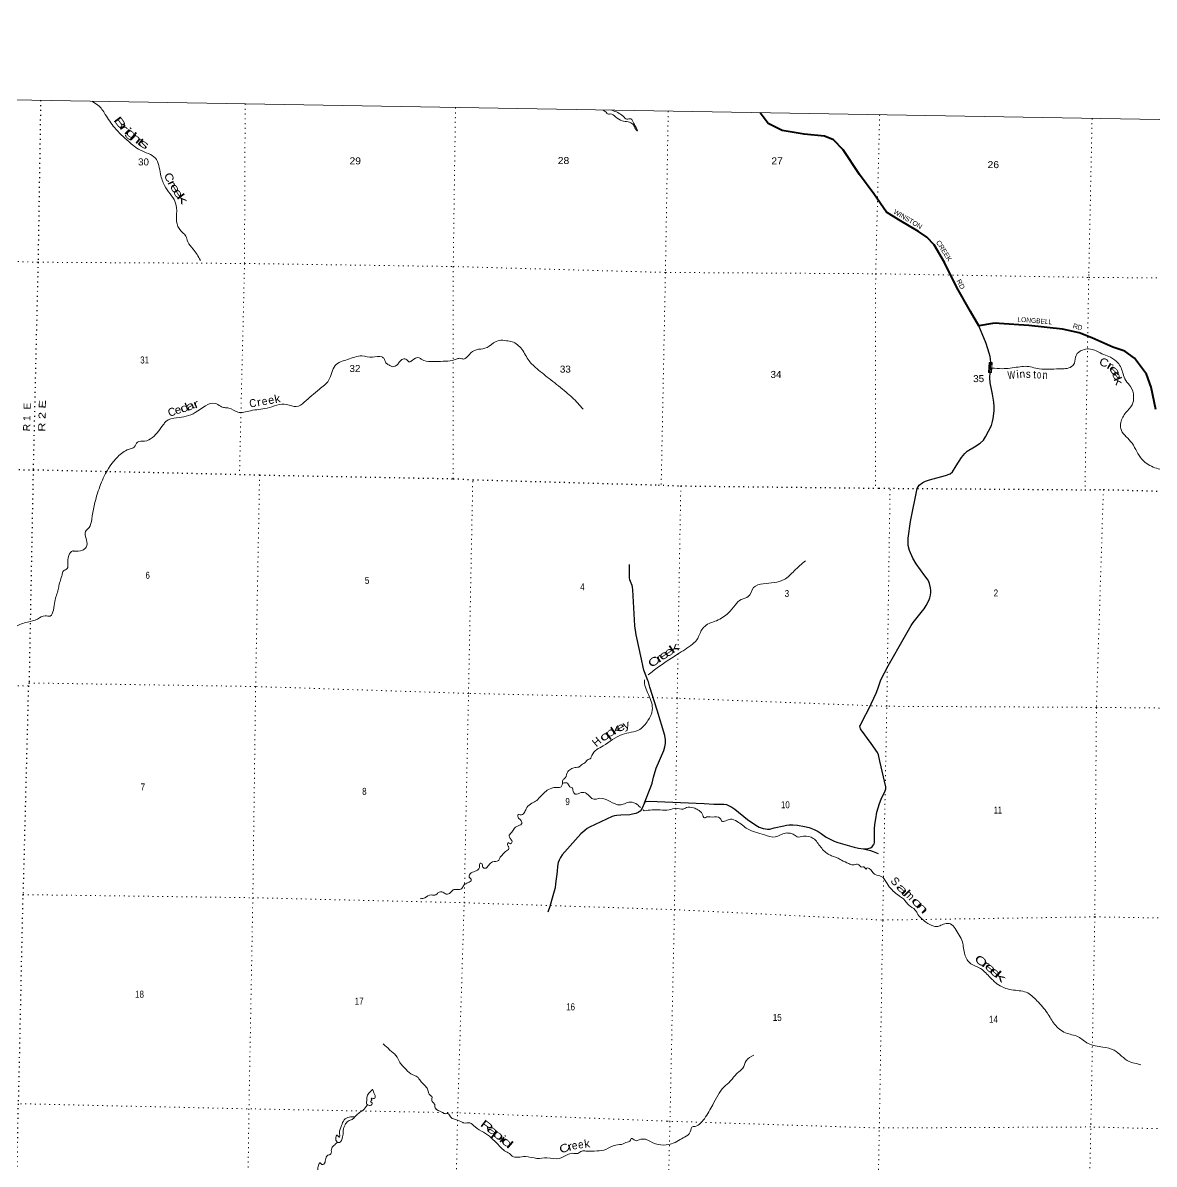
# Model space of a CAD drawing. Header units: feet. Extents: x -509309 to -252658, y -547785 to -360805.
# Drawn here: x -408342 to -380073, y -389333 to -360805 of the extents above; entities that cross this region are included whole.
import ezdxf
from ezdxf.enums import TextEntityAlignment as Align

# ---------------------------------------------------------------- set-up
doc = ezdxf.new("R2010")
doc.units = ezdxf.units.FT
doc.header["$LTSCALE"] = 80
doc.linetypes.add('DOTTED', pattern=[1.5, 0.3, -1.2])
for name, color, linetype, lineweight in [('26', 7, 'Continuous', 40), ('27', 7, 'Continuous', 13), ('29', 7, 'Continuous', 25), ('31', 7, 'Continuous', 13), ('39', 7, 'Continuous', 13), ('4', 7, 'Continuous', 13), ('6', 7, 'DOTTED', 25), ('7', 7, 'DOTTED', 13)]:
    doc.layers.add(name, color=color, linetype=linetype, lineweight=lineweight)
doc.layers.add('41', color=7, linetype='Continuous')

msp = doc.modelspace()

# ---------------------------------------------------------------- linework, layer by layer
at = {"layer": '26'}
msp.add_lwpolyline([(-380031.96, -370472.2), (-380149.55, -369915.36), (-380266.83, -369587.79), (-380565.75, -369185.02), (-380806.09, -369012.4), (-381103.87, -368913.31), (-381630.57, -368679.98), (-381944.03, -368556.51), (-382366.46, -368461.53), (-383204.88, -368370.21), (-383943.44, -368316.62), (-384018.22, -368315.5), (-384114.1, -368320.77), (-384456.79, -368377.09), (-384660.06, -368024.06), (-385004, -367423.53), (-385313.38, -366797.39), (-385573.44, -366352.99), (-385753.16, -366159.18), (-385961.88, -366019.23), (-386455.45, -365726.08), (-386757.84, -365538.43), (-387079.92, -365076.99), (-387435.82, -364594.92), (-387841.75, -363975.34), (-388084.97, -363732.29), (-388312.48, -363636.29), (-388822.03, -363586.22), (-389369.11, -363495.36), (-389715.91, -363321.1), (-389919.74, -363054.16)], dxfattribs=at)
at = {"layer": '29'}
for points in [[(-384153.54, -369295.57), (-384161.31, -369212.59), (-384172.32, -369143.88), (-384192.41, -369064.79), (-384267.57, -368823.64), (-384456.79, -368377.09)], [(-384141.45, -370866.88), (-384109.48, -370770.96), (-384096.52, -370698.36), (-384075.79, -370571.3), (-384070.6, -370490.92), (-384068.01, -370392.39), (-384075.79, -370288.67), (-384114.66, -370089.01), (-384137.99, -369959.36), (-384169.09, -369801.19), (-384176.86, -369681.92), (-384169.09, -369547.08), (-384153.54, -369295.57)], [(-385807.69, -374626.69), (-386023.59, -374323.56), (-386103.09, -374185.98), (-386186.88, -373996.81), (-386219.11, -373872.13), (-386221.26, -373687.26), (-386161.1, -373265.92), (-385997.81, -372440.45), (-385941.95, -372363.06), (-385851.71, -372294.27), (-385782.95, -372259.88), (-385688.42, -372225.48), (-385284.49, -372122.29), (-385172.76, -372075), (-385112.6, -372027.71), (-385018.06, -371881.53), (-384889.15, -371666.56), (-384805.36, -371567.68), (-384743.05, -371511.79), (-384562.57, -371400), (-384425.06, -371314.02), (-384341.26, -371236.63), (-384287.55, -371150.64), (-384141.45, -370866.88)], [(-392842.02, -376913.78), (-392885.42, -376706.34), (-393015.01, -376099.58), (-393046.11, -375876.58), (-393103.12, -374974.22), (-393104.42, -374906.8), (-393118.67, -374865.31), (-393160.14, -374766.78), (-393171.81, -374727.89), (-393180.87, -374678.62), (-393186.06, -374346.71)], [(-386893.79, -380209.37), (-386796.03, -380000.86), (-386779.91, -379951.41), (-386778.84, -379897.68), (-386924.95, -379261.38), (-386964.69, -379100.14), (-386985.11, -379046.41), (-387148.4, -378814.25), (-387397.63, -378478.9), (-387413.73, -378450.93), (-387422.32, -378418.69), (-387424.47, -378386.44), (-387414.82, -378358.52), (-387346.06, -378220.94), (-387199.96, -377954.38), (-387019.48, -377558.84), (-386977.58, -377455.62), (-386899.16, -377223.49), (-386718.68, -376879.55), (-386314.75, -376157.26), (-386142.87, -375864.9), (-386092.36, -375791.78), (-385859.26, -375503.76), (-385819.49, -375449.98), (-385771.14, -375372.59), (-385695.97, -375228.6), (-385678.76, -375179.12), (-385661.57, -375112.48), (-385652.97, -375041.54), (-385653, -374996.44), (-385659.42, -374923.3), (-385688.42, -374815.83), (-385721.75, -374738.48), (-385807.69, -374626.69)], [(-392810.27, -380298.17), (-392650.24, -379900.91), (-392620.43, -379807.57), (-392582.86, -379662.36), (-392515.47, -379434.17), (-392328.87, -378993.37), (-392300.37, -378905.21), (-392282.22, -378817.04), (-392282.22, -378726.29), (-392302.96, -378614.79), (-392494.74, -377982.1), (-392676.16, -377411.64), (-392711.79, -377280.69), (-392722.81, -377245.69), (-392810.92, -377027.88), (-392825.82, -376985.09), (-392842.02, -376913.78)], [(-392810.27, -380298.17), (-392791.57, -380278.15), (-392769, -380265.25), (-392691.65, -380260.95), (-391320.88, -380321.14), (-391075.95, -380334.04), (-390826.71, -380338.34), (-390762.27, -380346.94), (-390710.69, -380364.14), (-390624.76, -380407.13), (-390551.7, -380458.72), (-390238.01, -380716.68), (-390027.45, -380862.86), (-389946.89, -380905.85), (-389846.97, -380940.25), (-389787.89, -380953.15), (-389730.95, -380961.74), (-389678.32, -380955.3), (-389571.96, -380927.35), (-389325.95, -380875.76), (-389258.27, -380862.86), (-389189.52, -380854.27), (-389103.58, -380854.27), (-388983.26, -380862.86), (-388809.22, -380888.66), (-388695.35, -380918.75), (-388570.73, -380966.05), (-388471.9, -381017.63), (-388393.49, -381067.09), (-388265.64, -381159.51)], [(-387339.62, -381454.03), (-387218.22, -381441.13), (-387192.97, -381434.69), (-387163.97, -381423.95), (-387123.69, -381398.14), (-387102.73, -381379.88), (-387083.39, -381355.16), (-387074.8, -381340.11), (-387067.82, -381322.9), (-387064.06, -381293.89), (-387061.38, -381178.87), (-387061.38, -380953.16), (-387053.84, -380839.24), (-387031.3, -380703.79), (-386999.07, -380536.12), (-386932.46, -380314.71), (-386893.79, -380209.37)], [(-392810.27, -380298.17), (-392865.71, -380430.77), (-392889.33, -380480.21), (-392917.28, -380512.46), (-392940.89, -380529.65), (-392968.84, -380542.55), (-393022.54, -380564.05), (-393104.18, -380585.54), (-393170.8, -380598.44), (-393402.85, -380611.34), (-393501.68, -380619.94), (-393554.3, -380626.39), (-393613.41, -380645.74), (-394184.92, -380907.99), (-394243.99, -380942.39), (-394300.94, -380989.68), (-394395.48, -381079.97), (-394868.16, -381604.48), (-394911.11, -381668.97), (-394941.21, -381733.46), (-394962.68, -381791.51), (-394979.88, -381888.24), (-394988.48, -382021.52), (-395031.45, -382326.77), (-395043.26, -382425.66), (-395061.53, -382511.64), (-395117.39, -382687.91), (-395177.55, -382894.28), (-395220.52, -383031.86)], [(-388265.64, -381159.51), (-388138.88, -381228.31), (-388072.27, -381258.41), (-387973.44, -381292.8), (-387571.66, -381411.03), (-387462.08, -381436.83), (-387339.62, -381454.03)], [(-387339.62, -381454.03), (-387159.14, -381494.87), (-387096.83, -381514.22), (-386965.77, -381563.66)]]:
    msp.add_lwpolyline(points, dxfattribs=at)
at = {"layer": '31'}
for p, q in [((-384209.09, -369542.91), (-384193.42, -369293.4)), ((-384193.42, -369293.4), (-384118.57, -369298.1))]:
    msp.add_line(p, q, dxfattribs=at)
msp.add_lwpolyline([(-384118.57, -369298.1), (-384134.24, -369547.62), (-384209.09, -369542.91)], dxfattribs=at)
msp.add_lwpolyline([(-384127.05, -369305.58), (-384185.93, -369301.88), (-384200.6, -369535.42), (-384141.72, -369539.13)], close=True, dxfattribs=at)
at = {"layer": '39'}
msp.add_line((-392820.28, -380499.16), (-392841.27, -380480.03), dxfattribs=at)
for points in [[(-406620.91, -362764.39), (-406464.14, -362864.4), (-406280.96, -363092.44), (-406051.22, -363423.76), (-405697.13, -363769.06), (-405415.25, -363982.53), (-405028.72, -364185.55), (-404900.59, -364587.7), (-404800.71, -364872.78), (-404659.42, -365082.08), (-404539.8, -365264.91), (-404498.72, -365583.27), (-404488.69, -365832.78), (-404347.52, -366050.13), (-404270.51, -366133.76), (-404222.56, -366275.26), (-404084.87, -366458.37), (-403904.6, -366742.67)], [(-393622.86, -362990.86), (-393341.81, -363140.65), (-393246.49, -363210.49), (-393149.97, -363205.94), (-393075.42, -363317.69), (-393016.87, -363425.17), (-392986.06, -363508.1), (-393047.04, -363426.72), (-393099.24, -363337.2), (-393219.5, -363281.29), (-393365.72, -363252.9), (-393530.9, -363153.83), (-393658.36, -363083.5), (-393746.55, -363070.08), (-393750.44, -363061.97), (-393844.73, -362987.21)], [(-410792.41, -375935.05), (-410414.37, -376055.8), (-410115.26, -376072.47), (-409890.85, -375862.76), (-409597.21, -375845.16), (-409405.11, -375894.36), (-409397.36, -375912.58), (-409434.62, -375980.38), (-409350.81, -376015.85), (-409271.33, -376071.37), (-409191.85, -376002.21), (-409082.28, -376060.2), (-408900.7, -376014.73), (-408675, -375973.96), (-408520.97, -375891.87), (-408227.91, -375785.78), (-407971.46, -375707.28), (-407781.24, -375623.73), (-407660.84, -375633.63), (-407576.01, -375482.1), (-407542.41, -375267.44), (-407459.16, -374965.07), (-407433.08, -374842.8), (-407388.52, -374696.69), (-407362.96, -374606.59), (-407323.14, -374504.64), (-407231.77, -374445.72), (-407217.93, -374335.33), (-407196.38, -374120.49), (-407090.04, -374005.49), (-407071.99, -374007.78), (-406846.55, -373983.1), (-406759, -373912.05), (-406750.02, -373729.19), (-406774.71, -373515.65), (-406686.77, -373420.48), (-406621.12, -373212.35), (-406473.91, -372557.03), (-406306.33, -372133.29), (-405971.04, -371651.79), (-405696.8, -371466.98), (-405557.22, -371408.8), (-405474.89, -371287.4), (-405301.64, -371259.9), (-404954.02, -371009.86), (-404828.79, -370844.87), (-404765.28, -370769.44), (-404498.59, -370679.02), (-404032.32, -370547.44), (-403536.3, -370315.77), (-403398.83, -370388.26), (-403304.96, -370423.89), (-403192.63, -370435.68), (-402973.22, -370535.58), (-402653.17, -370500.28), (-402240.2, -370434.24), (-401752.48, -370343.2), (-401622.49, -370381.4), (-401508.22, -370397.24), (-401311.54, -370287.65), (-400932.62, -369965.69), (-400701.99, -369744.01), (-400620.37, -369542.16), (-400539.26, -369372.48), (-400227.38, -369220.42), (-399870.29, -369131.4), (-399603.61, -369165.67), (-399370.36, -369155.18), (-399312.88, -369204.32), (-399283.95, -369279.18), (-399220.71, -369344.5), (-399182.8, -369361.17), (-399125.1, -369396.24), (-399012.18, -369371.84), (-398952.98, -369314.43), (-398873.15, -369223.15), (-398772.51, -369212.64), (-398677.19, -369282.48), (-398616.28, -369243.19), (-398438.43, -369179.57), (-398374.8, -369220.77), (-398150.56, -369270.47), (-397963.65, -369267.31), (-397720.39, -369258.99), (-397512.7, -369213.92), (-397423.89, -369189.14), (-397323.74, -369208.78), (-397193.39, -369100.18), (-397004.53, -368976.4), (-396796.97, -368939.37), (-396583.84, -368805.91)], [(-396583.84, -368805.91), (-396440.18, -368743.76), (-396255.43, -368750.63), (-396113.2, -368776.95), (-395875.06, -368961.6), (-395690.94, -369256.02), (-395499.13, -369448), (-395148.02, -369728.9), (-394767.2, -370036.4), (-394472.27, -370312.41), (-394338.1, -370465.3)], [(-384127.74, -369433.6), (-383869.3, -369449.92), (-383468.77, -369407.82), (-383295.69, -369390.38), (-382945.06, -369452.08), (-382448.79, -369453.68), (-382140.46, -369398.09), (-382066.69, -369308.73), (-382023.4, -369116.35), (-381862.53, -368984.09), (-381713.39, -368956.22), (-381329.87, -369096.85), (-381168.23, -369165.7), (-380979.53, -369301.32), (-380849.32, -369574.8), (-380781.77, -369746.77), (-380661.61, -369895.42), (-380587.35, -370149.94), (-380622.8, -370354.52), (-380780.63, -370547.15), (-380905.24, -370798.61), (-380907.65, -370947.39), (-380661.64, -371266.89), (-380416.96, -371668.82), (-380141.24, -371890.25), (-379806.81, -371959.74), (-379563.65, -371832.77), (-379279.49, -371656.16), (-379195.87, -371703.69), (-379144.48, -371756.77), (-379119.08, -371800.73)], [(-388787.18, -374248.82), (-389066.54, -374501.93), (-389317.19, -374719.28), (-389843.34, -374825.81), (-390086.02, -374922.62), (-390214.23, -375147.89), (-390392.14, -375215.53), (-390545.14, -375357.97), (-390709.03, -375552.52), (-391009.57, -375748.99), (-391295.02, -375881.35), (-391412.15, -376042.43), (-391507.74, -376238.03), (-391564.93, -376295.47), (-391938.9, -376559.19), (-392456.85, -376905.15), (-392717.33, -377104.1)], [(-392805.25, -377226.65), (-392808.76, -377274.74), (-392689.67, -377635.56), (-392614.93, -377984.61), (-392721.63, -378246.4), (-392926.08, -378464.46), (-393364.13, -378590.44), (-393842.98, -378878.69), (-394124.15, -379119.7), (-394191.94, -379211.16), (-394195.95, -379211.1), (-394277.38, -379276.21), (-394379.08, -379353.07), (-394452.28, -379406.24), (-394575.11, -379422.45), (-394672.44, -379477.26), (-394723.27, -379514.69), (-394788.21, -379678.58), (-394851.42, -379735.93), (-394863.35, -379852.38), (-394906.47, -379910.04), (-395023.15, -379918.3), (-395210.84, -379969.7), (-395420.9, -380161.54), (-395528.99, -380260.42), (-395658.75, -380332.83), (-395765.12, -380449.84), (-395813.01, -380553.67), (-395914.23, -380600.38), (-395960.27, -380589.61), (-395965.46, -380661.93), (-395908.24, -380727.16), (-395873.58, -380820.2), (-395877.76, -380830.19), (-395928.53, -380863.59), (-396058.26, -380933.99), (-396124.13, -381031.51), (-396185.69, -381111.01), (-396164.9, -381191.76), (-396117.82, -381262.87), (-396132.69, -381312.92), (-396158.97, -381322.57), (-396210.74, -381293.62), (-396233.46, -381331.48), (-396208.38, -381396.21), (-396199.18, -381448.64), (-396278.69, -381519.81), (-396364.52, -381608.98), (-396425.96, -381680.43), (-396459.13, -381744.27), (-396606.36, -381778.2), (-396700.1, -381859.21), (-396795.81, -381938.18), (-396849.66, -381913.22), (-396874.18, -381814.3), (-396914.33, -381811.67), (-396931.76, -381895.87), (-396961.05, -381967.81), (-397074.49, -382024.38), (-397184.19, -382099.11), (-397185.13, -382157.41), (-397136.05, -382228.55), (-397215.5, -382295.7), (-397320.96, -382356.42), (-397374.55, -382440.06), (-397491.58, -382470.43), (-397590.11, -382474.95), (-397653.55, -382546.37), (-397762.61, -382580.89), (-397844.29, -382537.4), (-397969.1, -382551.57), (-398026.22, -382604.98), (-398134.7, -382603.32), (-398298.58, -382673.19), (-398411.53, -382699.61)], [(-392906.24, -380420.81), (-392988.59, -380345.75), (-393162.35, -380280.74), (-393311.75, -380324.69), (-393416.7, -380353.24), (-393924.4, -380188.58), (-394077.49, -380212.36), (-394254.01, -380068.88), (-394392.29, -380046.65), (-394537.51, -380080.61), (-394592.65, -380011.39), (-394605.45, -379932.76), (-394675.2, -379897.51), (-394730.09, -379812.2), (-394776.06, -379797.42), (-394856.06, -379815.64)], [(-392820.28, -380499.16), (-392414.04, -380477.25), (-392195.02, -380476.6), (-392027.57, -380434.94), (-391843.12, -380459.89), (-391760.11, -380420.95), (-391583.37, -380425.68), (-391473.63, -380473.62), (-391366.78, -380575.81), (-391308.1, -380675.25), (-391231.31, -380648.28), (-391165.12, -380655.33), (-390958.28, -380662.53), (-390893.06, -380729.9), (-390877.51, -380762.31), (-390776.84, -380749.79), (-390657.64, -380709.39), (-390493.79, -380766.2), (-390235.57, -380951.16), (-389810.06, -381104.51), (-389539.59, -381152.91), (-389284.85, -381056.28), (-389192.48, -381059.71), (-389090.39, -381083.4), (-388990.99, -381149.28), (-388834.07, -381137.62), (-388591.79, -381189.61), (-388404.46, -381409.67), (-388188.48, -381598), (-388078.71, -381643.93), (-387994.79, -381673.38), (-387889.27, -381733.32), (-387701.8, -381820.66), (-387599.84, -381852.39), (-387485.02, -381834.05), (-387423.55, -381885.27), (-387377.74, -381910.1), (-387325.38, -381902.87), (-387269.98, -381956), (-387257.63, -381938.09), (-387122.3, -382018.6), (-387041.17, -382096.27), (-386893.17, -382138.76), (-386745.36, -382318), (-386488.63, -382595.44), (-386294.17, -382747.24), (-386215.47, -382851.01), (-386042.75, -382980.36), (-385995.77, -383057.49), (-385776.43, -383286.1), (-385575.07, -383383.71), (-385480.75, -383391.19), (-385373.57, -383348.6), (-385236.45, -383318.53), (-385160.25, -383327.75), (-385049.64, -383446.09), (-384866.1, -383776.69), (-384804.93, -384095.36), (-384653.89, -384322.91), (-384444.56, -384424.67), (-384192.88, -384641.7), (-384000.91, -384823.63), (-383635.67, -384976.05), (-383270.94, -385035.95), (-383001.12, -385249.24), (-382740.92, -385560.92), (-382562.47, -385833.13), (-382288.66, -386048.5), (-381970.85, -386151.92), (-381724.32, -386314.58), (-381354.09, -386406.74), (-381074.05, -386485.46), (-380694.85, -386768.8), (-380522.87, -386819.71), (-380402.83, -386851.72)], [(-399341.81, -386326.49), (-399177.75, -386476.45), (-399142.15, -386511.18), (-399056.74, -386572.83), (-398939.2, -386759.64), (-398765.73, -386967.43), (-398597.06, -387098.72), (-398487.36, -387148.67), (-398404.64, -387252.5), (-398325.65, -387338.18), (-398242.77, -387431.96), (-398208.27, -387535.05), (-398175.16, -387599.91), (-398119.63, -387645), (-398123.19, -387741.47), (-398087.85, -387792.29), (-398060.18, -387820.87), (-398037.76, -387925.78), (-397852.79, -388043.25), (-397782.94, -388072.48), (-397724.58, -388067.35), (-397633.93, -388177.33), (-397528.05, -388215.16), (-397350.43, -388290.28), (-397324.48, -388300.74), (-397173.75, -388299.03), (-397036.8, -388403.7), (-396831.97, -388535.55), (-396465.21, -388842.83), (-396243.27, -389035.28), (-396181.46, -389064.38), (-396114.26, -389133.79), (-395972.02, -389160.11), (-395784.88, -389142.88), (-395496.26, -389187.54), (-395244.93, -389177.32), (-394941.8, -389194.05), (-394741.34, -389098.6), (-394604.09, -389060.49), (-394471.54, -389064.54), (-394370.16, -389007.78), (-394275.68, -389005.22), (-393992.34, -389003.54), (-393774.71, -388964.66), (-393525.77, -388853.86), (-393342.49, -388826.52), (-393273.57, -388789.37), (-393154.14, -388734.9), (-393137.42, -388694.94), (-393033.71, -388742.79), (-392940.98, -388724.1), (-392786.04, -388710.4), (-392660.4, -388768.64), (-392134.9, -388827), (-391956.66, -388739.24), (-391806.65, -388657.09), (-391667.91, -388526.5), (-391593.39, -388390.9), (-391579.32, -388391.12), (-391312.96, -388196.13), (-391104.39, -387847.43), (-390821.98, -387405.34), (-390664.9, -387258.94), (-390490.87, -387058.52), (-390352.23, -386933.96), (-390266.85, -386748.25), (-390073.65, -386604.43)], [(-399605.65, -387467.3), (-399747.51, -387666.21), (-399748.9, -387752.66), (-399746.18, -387833.14), (-399704.45, -387861.94), (-399623.81, -387845.08), (-399617.07, -387800.94), (-399658.64, -387762.09), (-399656.5, -387754.08), (-399620.11, -387740.57), (-399623.93, -387728.44), (-399633.2, -387680.04), (-399617.13, -387680.28), (-399563.12, -387695.19), (-399540.44, -387659.34), (-399555.24, -387580.69), (-399603.11, -387461.5)], [(-399732.98, -387850.19), (-399849.19, -387990.42), (-399954.85, -388063.2), (-400050.82, -388158.25)], [(-400043.26, -388150.77), (-400189.49, -388160.14), (-400309.08, -388224.66), (-400379.75, -388370.38), (-400427.22, -388572.75), (-400440.6, -388654.99), (-400444.59, -388652.92), (-400456.51, -388644.7), (-400482.07, -388610.12), (-400494.13, -388609.93), (-400519.11, -388663.84), (-400488.82, -388778.93), (-400432.73, -388789.85), (-400354.13, -388650.29), (-400339.03, -388586.17), (-400337.44, -388487.66), (-400290.97, -388347.61), (-400215.15, -388256.27), (-400114.03, -388215.6), (-400050.82, -388158.25)], [(-400476.96, -388791.18), (-400572.64, -388868.14), (-400632.35, -388957.71), (-400644.35, -389078.18), (-400717.21, -389111.25), (-400779.33, -389224.92), (-400821.19, -389328.84), (-400869.57, -389338.15), (-400911.1, -389297.29), (-400956.33, -389360.95), (-400951.97, -389588.25), (-400900.39, -389753.95), (-400782.55, -389922.67), (-400639.13, -390248.64), (-400577.73, -390428.55), (-400540.8, -390630.22), (-400406.44, -390895.72), (-400341.13, -391206.41), (-400181.96, -391428.05), (-400116.32, -391593.96), (-400134.63, -391732.43), (-400098.25, -391968.28), (-400218.3, -392185.62), (-400332.32, -392278.38), (-400475.95, -392338.51), (-400651.1, -392359.95), (-400778.73, -392424.35), (-400889.25, -392424.66), (-400953.17, -392526.23), (-401052.71, -392593.08), (-401082.84, -392717.29), (-401037.65, -392780.33), (-401043.22, -392876.77), (-400984.68, -392984.25), (-401097.66, -393262.03), (-401099.71, -393264.01), (-401206.76, -393423.24), (-401245.06, -393430.69), (-401275.96, -393353.8), (-401330.46, -393369.05), (-401430.45, -393464.04), (-401442.51, -393588.53), (-401513.82, -393649.78), (-401603.67, -393614.21), (-401679.26, -393691.47), (-401771.6, -393686.03), (-401820.16, -393582.72), (-401876.8, -393481.31), (-401939.3, -393494.42), (-401951.74, -393518.36), (-402042.23, -393523), (-402103.5, -393584.4), (-402121.32, -393568.04), (-402204.43, -393737.69), (-402287.25, -393764.57), (-402380.33, -393680.69), (-402444.87, -393695.78), (-402436.29, -393786.41), (-402473.23, -393834.1), (-402493.22, -393827.76), (-402605.06, -393785.82), (-402732.33, -393952.78), (-402796.45, -394066.42), (-402979.22, -394061.6), (-403104.58, -394109.95), (-403184, -394175.09), (-403233.54, -394256.77), (-403354.16, -394260.95), (-403467.72, -394200.89), (-403592.95, -394241.19), (-403716.37, -394293.59), (-403836.5, -394267.61), (-403963.09, -394267.67), (-404010.69, -394228.73), (-404142.07, -394276.98), (-404325.13, -394290.26), (-404386.3, -394345.62), (-404361.65, -394436.49), (-404363.66, -394436.46), (-404347.88, -394579.48), (-404524.99, -394721.55), (-404635.31, -394834.47), (-404718.94, -394911.61), (-404737.64, -395074.21), (-404869.15, -395130.51), (-405037.82, -395123.89), (-405202.42, -395238), (-405265.12, -395263.17), (-405413.48, -395242.79), (-405744.28, -395197.49), (-405875.17, -395090.9)]]:
    msp.add_spline(points, degree=3, dxfattribs=at)
at = {"layer": '4'}
msp.add_lwpolyline([(-505285.47, -360804.75), (-473709.75, -361478.07), (-442133.15, -362107.95), (-410555.71, -362694.39), (-378977.49, -363237.41), (-347398.54, -363736.98), (-315818.95, -364193.12), (-284238.76, -364605.82), (-252658.03, -364975.08), (-254669.8, -547785.08), (-286501.98, -547412.88), (-318333.63, -546996.89), (-350164.67, -546537.13), (-381995.06, -546033.57), (-413824.72, -545486.23), (-445653.6, -544895.12), (-477481.62, -544260.22), (-509308.75, -543581.54)], close=True, dxfattribs=at)
msp.add_lwpolyline([(-505285.47, -360804.75), (-473709.75, -361478.07), (-442133.15, -362107.95), (-410555.71, -362694.39), (-378977.49, -363237.41), (-347398.54, -363736.98), (-315818.95, -364193.12), (-284238.76, -364605.82), (-252658.03, -364975.08), (-254669.8, -547785.08), (-286501.98, -547412.88), (-318333.63, -546996.89), (-350164.67, -546537.13), (-381995.06, -546033.57), (-413824.72, -545486.23), (-445653.6, -544895.12), (-477481.62, -544260.22), (-509308.75, -543581.54)], close=True, dxfattribs=at)
at = {"layer": '6'}
for points in [[(-407896.66, -362741.79), (-407962.13, -366788.85), (-408084.02, -371975.23), (-408186.12, -377304.69), (-408203.42, -377380.84), (-408337.82, -382595.18), (-408345.47, -382695.61), (-408456.34, -387821.83), (-408464.22, -387936.33), (-408564.5, -393153.21), (-408672.59, -398480.57), (-408670.03, -403799.57), (-408659.16, -407435.88)], [(-410721.39, -371959.38), (-408084.02, -371975.23), (-402928, -372090.74), (-402425.93, -372106.5), (-397589.52, -372199.55), (-397099.15, -372224.64), (-392465.82, -372356.6), (-391901.56, -372378.99), (-386949.56, -372437.07), (-381802.35, -372476.02), (-381342.14, -372471.04), (-379130.92, -372532.05)]]:
    msp.add_lwpolyline(points, dxfattribs=at)
at = {"layer": '7'}
for p, q in [((-381624.81, -363193.56), (-381708.64, -367168.56)), ((-381705.85, -367094.26), (-381802.35, -372476.02)), ((-381342.14, -372471.04), (-381516.42, -377916.02))]:
    msp.add_line(p, q, dxfattribs=at)
for points in [[(-402786.96, -362832.02), (-402802.74, -366819.95), (-402928.1, -372096.77)], [(-397531.2, -362923.62), (-397587.81, -366896.15), (-397589.52, -372199.55)], [(-392216.11, -363015.05), (-392285.63, -367044.07), (-392391.52, -372359.39)], [(-386931.87, -363104.72), (-387031.82, -367076.62), (-387040.31, -372436.31)], [(-410627.37, -366701.42), (-407962.13, -366788.85), (-402802.74, -366819.95), (-397587.81, -366896.15), (-392285.63, -367044.07), (-387031.82, -367076.62), (-381708.64, -367168.56), (-379042.65, -367185.31)], [(-402425.93, -372106.5), (-402525.33, -377393.78), (-402594.48, -382673.47), (-402691.68, -387948.71), (-402760.73, -393222.37), (-402866.94, -398557.8), (-402970.56, -403857.08)], [(-397734.7, -403881.31), (-397649.65, -398611.91), (-397581.89, -393293.99), (-397477.14, -388049.03), (-397314.04, -382798.94), (-397205.46, -377566.1), (-397099.15, -372224.64)], [(-391901.56, -372378.99), (-391991.25, -377686.53), (-392060.46, -382970.24), (-392171.98, -388261.35), (-392301.59, -393552.18), (-392390.04, -398783.31), (-392515.37, -404058.12)], [(-387259.07, -404185.22), (-387150.2, -398934.29), (-387041.65, -393552.71), (-386940.44, -388428.29), (-386856.55, -383231.27), (-386754.23, -377887.74), (-386672.31, -372439.32)], [(-408203.42, -377380.84), (-410817.23, -377318.16), (-410814.7, -377303.58)], [(-379220.18, -377939.28), (-381516.42, -377916.02), (-386754.23, -377887.74), (-391991.25, -377686.53), (-397205.46, -377566.1), (-402525.33, -377393.78), (-408186.12, -377304.69)], [(-381516.42, -377916.02), (-381556.73, -383151.92), (-381654.77, -388328.67), (-381771.49, -393718.17), (-381939.94, -399050.64), (-382075.34, -404327.3)], [(-408337.82, -382595.18), (-402594.48, -382673.47), (-397314.04, -382798.94), (-392060.46, -382970.24), (-386856.55, -383231.27), (-381556.73, -383151.92), (-379306.87, -383190.73)], [(-379393.86, -388460.42), (-381657.56, -388402.97), (-386940.44, -388428.29), (-392246.28, -388258.56), (-397477.14, -388049.03), (-402617.38, -387951.5), (-408456.34, -387821.83)]]:
    msp.add_lwpolyline(points, dxfattribs=at)

# ---------------------------------------------------------------- texts
at = {"layer": '27'}
for s, rotation, width, p in [('WINSTON', 329.465, 1.05, (-386598.8, -365562.55)), ('CREEK', 302.456, 1.05, (-385530.14, -366289.29)), ('RD', 297.362, 1.1, (-385016.33, -367252.76)), ('RD', 344.81, 0.95, (-382115.26, -368429.73))]:
    msp.add_text(s, height=120, rotation=rotation, dxfattribs=dict(at, width=width)).set_placement(p)
msp.add_text('LONGBELL', height=120, rotation=355.238, dxfattribs=at).set_placement((-383494.15, -368271.46))
at = {"layer": '41'}
for s, rotation, width, p in [('B', 307.105, 1.8, (-405991.45, -363361.2)), ('r', 306.733, 1.9, (-405888.4, -363485.96)), ('i', 315.675, 1.9, (-405786.96, -363582.6)), ('g', 318.844, 2, (-405691.04, -363651.7)), ('h', 320.681, 1.9, (-405575.42, -363760.91)), ('t', 322.051, 1.7, (-405451.05, -363856.56)), ('s', 328.188, 1.8, (-405360.53, -363917.64)), ('C', 293.769, 1.2, (-404775.64, -364707.85)), ('r', 294.863, 1.5, (-404705.08, -364854.14)), ('e', 303.212, 1.6, (-404616.48, -364990.37)), ('e', 301.845, 1.55, (-404540.06, -365117.08)), ('k', 307.271, 1.95, (-404432.8, -365260.66)), ('C', 337.527, 1.15, (-381364.62, -369385.48)), ('r', 330.867, 1.65, (-381216.62, -369461.37)), ('e', 313.544, 2, (-381125.43, -369565.47)), ('W', 5.977, 0.75, (-383629.77, -369706.43)), ('n', 5.62, 0.95, (-383359.19, -369679.66)), ('s', 359.33, 0.9, (-383218.7, -369678.89)), ('o', 359.748, 0.7, (-382951.15, -369694.27)), ('n', 359.621, 0.85, (-382799.9, -369705.41)), ('e', 302.533, 1.55, (-381086.99, -369672.02)), ('k', 291.701, 1.4, (-381056.42, -369791.88)), ('d', 20.777, 1.4, (-404271.26, -370521.91)), ('r', 23.638, 1.45, (-403976.84, -370423.33)), ('C', 7.949, 0.9, (-402581.38, -370408.24)), ('r', 9.017, 1.05, (-402428.07, -370383.27)), ('e', 9.154, 0.95, (-402287.45, -370357.49)), ('k', 11.236, 1.1, (-401963.64, -370297.31)), ('e', 15.741, 1.1, (-404441.42, -370571.7)), ('a', 23.605, 1.4, (-404122.99, -370469.75)), ('e', 33.794, 1.6, (-392276.98, -376688.4)), ('e', 33.687, 1.6, (-392149.28, -376608.15)), ('k', 34.726, 1.85, (-392009.08, -376508.99)), ('C', 34.85, 1.45, (-392521.98, -376852.23)), ('r', 33.794, 1.8, (-392390.01, -376766.94)), ('y', 19.215, 1.25, (-393234.45, -378442.94)), ('o', 34.583, 1.6, (-393753.41, -378715.73)), ('p', 34.816, 1.75, (-393616.37, -378623.44)), ('k', 33.872, 1.8, (-393475.6, -378547.95)), ('e', 27.651, 1.4, (-393364.28, -378494.52)), ('a', 313.379, 2.05, (-386436.44, -382522.59)), ('l', 314.508, 1.8, (-386323.2, -382627.57)), ('o', 315.644, 2, (-386058.18, -382870.15)), ('n', 313.66, 2.1, (-385937.49, -382988.73)), ('C', 321.087, 1.55, (-384469.16, -384325.2)), ('r', 323.536, 1.9, (-384336.9, -384414.13)), ('e', 319.809, 1.85, (-384226.67, -384503.62)), ('e', 318.648, 1.9, (-384106.8, -384612.3)), ('k', 318.861, 2.1, (-383981.87, -384714.7)), ('R', 322.506, 1.65, (-396804.98, -388457.6)), ('a', 320.433, 1.9, (-396656.39, -388568.73)), ('p', 319.653, 1.95, (-396522.48, -388677.07)), ('i', 319.653, 1.7, (-396414.97, -388778.11)), ('d', 319.079, 2.05, (-396302.5, -388864.6)), ('C', 28.914, 1.3, (-394764.63, -389020.63)), ('r', 19.574, 1.35, (-394639.15, -388985.3)), ('e', 9.759, 0.95, (-394539.5, -388960.6)), ('e', 7.072, 0.9, (-394388.93, -388937.03)), ('k', 8.463, 1.05, (-394230.86, -388918.36))]:
    msp.add_text(s, height=200, rotation=rotation, dxfattribs=dict(at, width=width)).set_placement(p, align=Align.CENTER)
for s, rotation, p in [('i', 6.024, (-383474.7, -369693.19)), ('t', 358.191, (-383064.14, -369691.34)), ('e', 11.213, (-402119.69, -370327.31)), ('C', 14.299, (-404595.02, -370625.86)), ('H', 40.671, (-393940.06, -378849.79)), ('S', 312.181, (-386616.37, -382329.48)), ('m', 313.909, (-386254.76, -382676.03))]:
    msp.add_text(s, height=200, rotation=rotation, dxfattribs=at).set_placement(p, align=Align.CENTER)
at = {"layer": '6'}
for s, width, p in [('R 2 E', 1.35, (-407783.38, -371026.26)), ('R 1  E', 1.1, (-408161.63, -371017.46))]:
    msp.add_text(s, height=175, rotation=88.654, dxfattribs=dict(at, width=width)).set_placement(p)
at = {"layer": '7'}
for s, width, p in [('30', 1.05, (-405463.26, -364369.27)), ('29', 1.1, (-400178.3, -364343.3)), ('28', 1.1, (-394975.04, -364335.43)), ('27', 1.1, (-389638.47, -364343.56)), ('26', 1.1, (-384235.45, -364436.41)), ('31', 0.85, (-405408.97, -369319.69)), ('32', 1.05, (-400180.18, -369532.85)), ('33', 1.05, (-394922.19, -369547.62)), ('34', 1.05, (-389659.95, -369680.33)), ('35', 1.05, (-384595.22, -369785.27)), ('6', 0.85, (-405276.81, -374701.02)), ('5', 0.85, (-399795.53, -374828.64)), ('4', 0.85, (-394415.14, -374990.19)), ('3', 0.85, (-389306.16, -375155.82)), ('2', 0.85, (-384083.77, -375143.65)), ('7', 0.85, (-405398.22, -379992.2)), ('8', 0.85, (-399862.65, -380102.02)), ('9', 0.85, (-394785.06, -380357.64)), ('10', 0.85, (-389399.51, -380436.79)), ('11', 0.65, (-384080.1, -380569.31)), ('18', 0.85, (-405537, -385172.52)), ('17', 0.85, (-400048.54, -385344.58)), ('16', 0.85, (-394765.57, -385487.33)), ('15', 0.85, (-389602.45, -385752.17)), ('14', 0.85, (-384198.78, -385799.6))]:
    msp.add_text(s, height=175, dxfattribs=dict(at, width=width)).set_placement(p)

doc.saveas('drawing.dxf')
